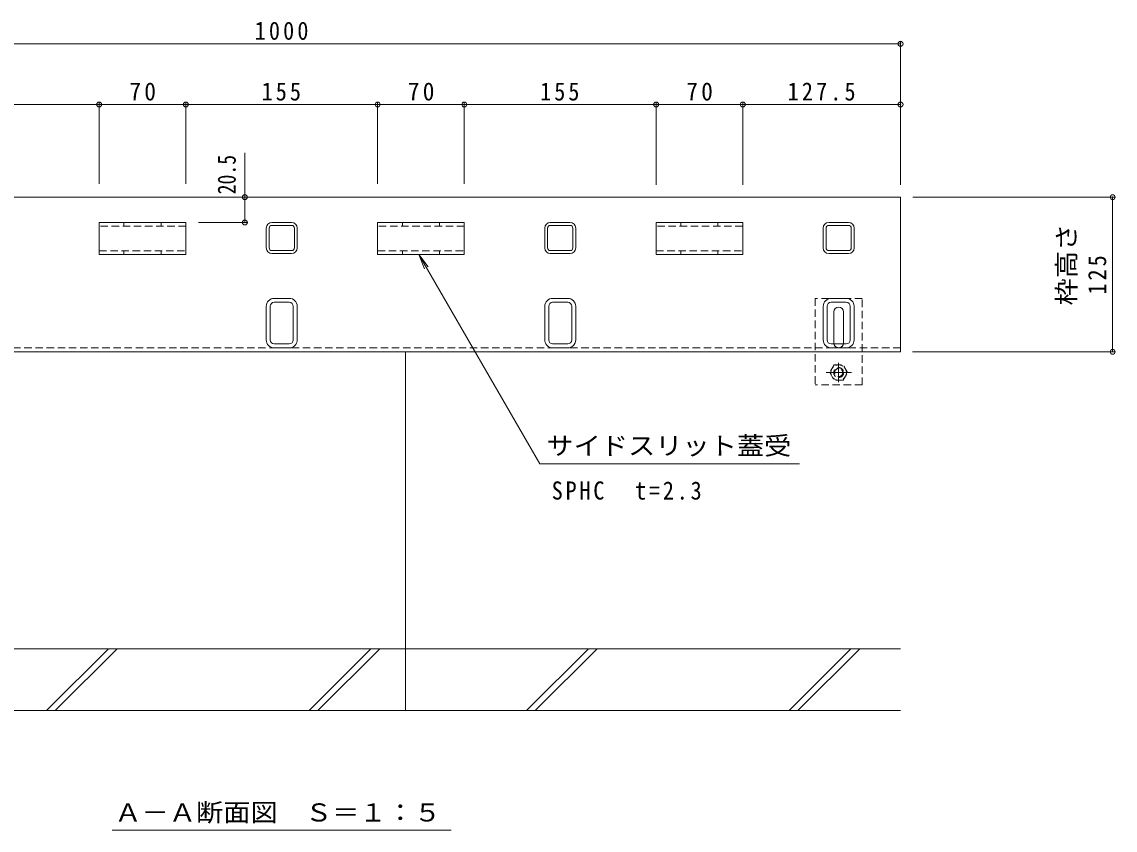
# Model space of a CAD drawing. Units: millimetres at full size, sheet at 1:5; some dimension numbers follow another scale. Extents: x -1680 to 1949, y -1318 to 1367.
# Drawn here: x -1028 to -145, y -936 to -283 of the extents above; entities that cross this region are included whole.
import ezdxf
from ezdxf.enums import TextEntityAlignment as Align

# ---------------------------------------------------------------- set-up
doc = ezdxf.new("R2010")
doc.units = ezdxf.units.MM
doc.header["$LTSCALE"] = 5
doc.header["$PDMODE"] = 32
doc.header["$PDSIZE"] = 4
doc.linetypes.add('CHAIN1', pattern=[8, 5, -1, 1, -1])
doc.linetypes.add('DASHED1', pattern=[1.8, 1.2, -0.6])
for name, color, linetype, lineweight in [('4-0_OUTLINE-0', 7, 'Continuous', 9), ('4-3_A_床ライン引きB', 7, 'DASHED1', 9), ('4-4_0108_天井情報・�', 7, 'Continuous', 9), ('4-5_0055_アルミ建具_', 7, 'Continuous', 9), ('4-F_10ﾎﾞﾙﾄ__1', 6, 'Continuous', 5)]:
    doc.layers.add(name, color=color, linetype=linetype, lineweight=lineweight)
doc.styles.add('ＭＳ ゴシック', font='')
doc.styles.get('ＭＳ ゴシック').set_extended_font_data('MS Gothic')

msp = doc.modelspace()

# ---------------------------------------------------------------- linework, layer by layer
at = {"layer": '4-0_OUTLINE-0'}
for p, q in [((-318.405, -424.783), (-1318.405, -424.783)), ((-318.405, -549.783), (-318.405, -424.783)), ((-830.905, -465.783), (-830.905, -449.783)), ((-828.605, -465.783), (-828.605, -449.783)), ((-810.405, -445.283), (-826.405, -445.283)), ((-810.405, -447.583), (-826.405, -447.583)), ((-808.205, -449.783), (-808.205, -465.783)), ((-805.905, -449.783), (-805.905, -465.783)), ((-605.905, -465.783), (-605.905, -449.783)), ((-603.605, -465.783), (-603.605, -449.783)), ((-585.405, -445.283), (-601.405, -445.283)), ((-585.405, -447.583), (-601.405, -447.583)), ((-583.205, -449.783), (-583.205, -465.783)), ((-580.905, -449.783), (-580.905, -465.783)), ((-380.905, -465.783), (-380.905, -449.783)), ((-378.605, -465.783), (-378.605, -449.783)), ((-360.405, -445.283), (-376.405, -445.283)), ((-360.405, -447.583), (-376.405, -447.583)), ((-358.205, -449.783), (-358.205, -465.783)), ((-355.905, -449.783), (-355.905, -465.783)), ((-810.405, -467.983), (-826.405, -467.983)), ((-585.405, -467.983), (-601.405, -467.983)), ((-360.405, -467.983), (-376.405, -467.983)), ((-810.405, -470.283), (-826.405, -470.283)), ((-585.405, -470.283), (-601.405, -470.283)), ((-360.405, -470.283), (-376.405, -470.283)), ((-812.305, -506.583), (-824.505, -506.583)), ((-812.305, -509.783), (-824.505, -509.783)), ((-587.305, -506.583), (-599.505, -506.583)), ((-587.305, -509.783), (-599.505, -509.783)), ((-362.305, -506.583), (-374.505, -506.583)), ((-374.505, -509.783), (-362.305, -509.783)), ((-830.905, -540.183), (-830.905, -512.983)), ((-827.705, -540.183), (-827.705, -512.983)), ((-809.105, -540.183), (-809.105, -512.983)), ((-805.905, -512.983), (-805.905, -540.183)), ((-605.905, -540.183), (-605.905, -512.983)), ((-602.705, -540.183), (-602.705, -512.983)), ((-584.105, -540.183), (-584.105, -512.983)), ((-580.905, -512.983), (-580.905, -540.183)), ((-380.905, -540.183), (-380.905, -512.983)), ((-377.705, -512.983), (-377.705, -540.183)), ((-372.405, -542.583), (-372.405, -517.583)), ((-364.405, -542.583), (-364.405, -517.583)), ((-359.105, -540.183), (-359.105, -512.983)), ((-355.905, -512.983), (-355.905, -540.183)), ((-824.505, -543.383), (-812.305, -543.383)), ((-812.305, -546.583), (-824.505, -546.583)), ((-599.505, -543.383), (-587.305, -543.383)), ((-587.305, -546.583), (-599.505, -546.583)), ((-374.505, -543.383), (-362.305, -543.383)), ((-362.305, -546.583), (-374.505, -546.583)), ((-318.405, -549.783), (-1318.405, -549.783))]:
    msp.add_line(p, q, dxfattribs=at)
at = {"layer": '4-0_OUTLINE-0', "linetype": 'DASHED1'}
for p, q in [((-387.405, -506.583), (-387.405, -576.583)), ((-349.405, -506.583), (-387.405, -506.583)), ((-349.405, -576.583), (-349.405, -506.583)), ((-318.405, -546.583), (-1318.405, -546.583)), ((-349.405, -576.583), (-387.405, -576.583))]:
    msp.add_line(p, q, dxfattribs=at)
at = {"layer": '4-0_OUTLINE-0', "color": 2, "linetype": 'DASHED1'}
for p, q in [((-372.005, -560.348), (-375.605, -566.583)), ((-372.005, -560.348), (-364.805, -560.348)), ((-375.605, -566.583), (-372.005, -572.819)), ((-364.805, -572.819), (-372.005, -572.819))]:
    msp.add_line(p, q, dxfattribs=at)
at = {"layer": '4-0_OUTLINE-0', "color": 2, "linetype": 'CHAIN1'}
for p, q in [((-368.405, -558.653), (-368.405, -574.343)), ((-378.473, -566.583), (-358.075, -566.583))]:
    msp.add_line(p, q, dxfattribs=at)
at = {"layer": '4-0_OUTLINE-0', "color": 2, "linetype": 'DASHED1'}
msp.add_lwpolyline([(-364.805, -572.819), (-361.205, -566.583), (-364.805, -560.348)], dxfattribs=at)
for radius in [6.235, 4, 3.323]:
    msp.add_circle((-368.405, -566.583), radius, dxfattribs=at)
at = {"layer": '4-0_OUTLINE-0'}
for centre, radius, start, end in [((-826.405, -449.783), 4.5, 90, 180), ((-826.405, -449.783), 2.2, 90, 180), ((-810.405, -449.783), 4.5, 0, 90), ((-810.405, -449.783), 2.2, 0, 90), ((-601.405, -449.783), 4.5, 90, 180), ((-601.405, -449.783), 2.2, 90, 180), ((-585.405, -449.783), 4.5, 0, 90), ((-585.405, -449.783), 2.2, 0, 90), ((-376.405, -449.783), 4.5, 90, 180), ((-376.405, -449.783), 2.2, 90, 180), ((-360.405, -449.783), 4.5, 0, 90), ((-360.405, -449.783), 2.2, 0, 90), ((-826.405, -465.783), 4.5, 180, 270), ((-826.405, -465.783), 2.2, 180, 270), ((-810.405, -465.783), 2.2, 270, 0), ((-810.405, -465.783), 4.5, 270, 0), ((-601.405, -465.783), 4.5, 180, 270), ((-601.405, -465.783), 2.2, 180, 270), ((-585.405, -465.783), 2.2, 270, 0), ((-585.405, -465.783), 4.5, 270, 0), ((-376.405, -465.783), 4.5, 180, 270), ((-376.405, -465.783), 2.2, 180, 270), ((-360.405, -465.783), 2.2, 270, 0), ((-360.405, -465.783), 4.5, 270, 0), ((-824.505, -512.983), 6.4, 90, 180), ((-824.505, -512.983), 3.2, 90, 180), ((-812.305, -512.983), 6.4, 0, 90), ((-812.305, -512.983), 3.2, 0, 90), ((-599.505, -512.983), 6.4, 90, 180), ((-599.505, -512.983), 3.2, 90, 180), ((-587.305, -512.983), 6.4, 0, 90), ((-587.305, -512.983), 3.2, 0, 90), ((-374.505, -512.983), 6.4, 90, 180), ((-374.505, -512.983), 3.2, 90, 180), ((-362.305, -512.983), 6.4, 0, 90), ((-362.305, -512.983), 3.2, 0, 90), ((-368.405, -517.583), 4, 90, 180), ((-368.405, -517.583), 4, 0, 90), ((-824.505, -540.183), 6.4, 180, 270), ((-824.505, -540.183), 3.2, 180, 270), ((-812.305, -540.183), 3.2, 270, 0), ((-812.305, -540.183), 6.4, 270, 0), ((-599.505, -540.183), 6.4, 180, 270), ((-599.505, -540.183), 3.2, 180, 270), ((-587.305, -540.183), 3.2, 270, 0), ((-587.305, -540.183), 6.4, 270, 0), ((-374.505, -540.183), 6.4, 180, 270), ((-374.505, -540.183), 3.2, 180, 270), ((-368.405, -542.583), 4, 180, 205.15066), ((-368.405, -542.583), 4, 334.84934, 0), ((-362.305, -540.183), 3.2, 270, 0), ((-362.305, -540.183), 6.4, 270, 0)]:
    msp.add_arc(centre, radius, start, end, dxfattribs=at)
at = {"layer": '4-0_OUTLINE-0', "linetype": 'DASHED1'}
for start, end in [(205.15066, 270), (270, 334.84934)]:
    msp.add_arc((-368.405, -542.583), 4, start, end, dxfattribs=at)
at = {"layer": '4-3_A_床ライン引きB', "linetype": 'Continuous'}
for p, q in [((-965.905, -445.283), (-965.905, -471.083)), ((-895.905, -445.283), (-965.905, -445.283)), ((-895.905, -445.283), (-895.905, -471.083)), ((-740.905, -445.283), (-740.905, -471.083)), ((-670.905, -445.283), (-740.905, -445.283)), ((-670.905, -445.283), (-670.905, -471.083)), ((-515.905, -445.283), (-515.905, -471.083)), ((-445.905, -445.283), (-515.905, -445.283)), ((-445.905, -445.283), (-445.905, -471.083)), ((-895.905, -471.083), (-965.905, -471.083)), ((-670.905, -471.083), (-740.905, -471.083)), ((-445.905, -471.083), (-515.905, -471.083))]:
    msp.add_line(p, q, dxfattribs=at)
at = {"layer": '4-3_A_床ライン引きB'}
for p, q in [((-895.905, -448.283), (-965.905, -448.283)), ((-945.905, -445.283), (-945.905, -448.283)), ((-915.905, -445.283), (-915.905, -448.283)), ((-670.905, -448.283), (-740.905, -448.283)), ((-720.905, -445.283), (-720.905, -448.283)), ((-690.905, -445.283), (-690.905, -448.283)), ((-445.905, -448.283), (-515.905, -448.283)), ((-495.905, -445.283), (-495.905, -448.283)), ((-465.905, -445.283), (-465.905, -448.283)), ((-965.905, -468.083), (-895.905, -468.083)), ((-945.905, -471.083), (-945.905, -468.083)), ((-915.905, -471.083), (-915.905, -468.083)), ((-740.905, -468.083), (-670.905, -468.083)), ((-720.905, -471.083), (-720.905, -468.083)), ((-690.905, -471.083), (-690.905, -468.083)), ((-515.905, -468.083), (-445.905, -468.083)), ((-495.905, -471.083), (-495.905, -468.083)), ((-465.905, -471.083), (-465.905, -468.083))]:
    msp.add_line(p, q, dxfattribs=at)
at = {"layer": '4-4_0108_天井情報・�'}
for p, q in [((-318.405, -299.291), (-318.405, -414.783)), ((-1318.405, -300.791), (-318.405, -300.791)), ((-1120.905, -349.871), (-965.905, -349.871)), ((-965.905, -348.371), (-965.905, -413.931)), ((-965.905, -349.871), (-895.905, -349.871)), ((-895.905, -348.371), (-895.905, -413.931)), ((-895.905, -349.871), (-740.905, -349.871)), ((-740.905, -348.371), (-740.905, -413.931)), ((-740.905, -349.871), (-670.905, -349.871)), ((-670.905, -348.371), (-670.905, -413.931)), ((-670.905, -349.871), (-515.905, -349.871)), ((-515.905, -348.371), (-515.905, -414.783)), ((-515.905, -349.871), (-445.905, -349.871)), ((-445.905, -348.371), (-445.905, -414.783)), ((-445.905, -349.871), (-318.405, -349.871)), ((-848.197, -424.783), (-848.197, -388.821)), ((-848.197, -445.283), (-848.197, -424.783)), ((-145.509, -424.783), (-308.405, -424.783)), ((-147.009, -424.783), (-147.009, -549.783)), ((-846.697, -445.283), (-885.605, -445.283)), ((-145.509, -549.783), (-308.715, -549.783))]:
    msp.add_line(p, q, dxfattribs=at)
for p in [(-318.405, -300.791), (-965.905, -349.871), (-895.905, -349.871), (-740.905, -349.871), (-670.905, -349.871), (-515.905, -349.871), (-445.905, -349.871), (-318.405, -349.871), (-848.197, -424.783), (-147.009, -424.783), (-848.197, -445.283), (-147.009, -549.783)]:
    msp.add_point(p, dxfattribs=at)
at = {"layer": '4-5_0055_アルミ建具_'}
for p, q in [((-707.736, -471.083), (-609.915, -640.425)), ((-707.736, -471.083), (-702.952, -482.632)), ((-707.736, -471.083), (-700.126, -481)), ((-400.071, -640.425), (-609.915, -640.425)), ((-955.363, -936.469), (-681.447, -936.469))]:
    msp.add_line(p, q, dxfattribs=at)
at = {"layer": '4-F_10ﾎﾞﾙﾄ__1'}
for p, q in [((-718.405, -839.783), (-718.405, -549.783)), ((-318.405, -789.783), (-1318.405, -789.783)), ((-1008.461, -839.783), (-958.461, -789.783)), ((-1001.39, -839.783), (-951.39, -789.783)), ((-796.329, -839.783), (-746.329, -789.783)), ((-789.258, -839.783), (-739.258, -789.783)), ((-620.593, -839.783), (-570.593, -789.783)), ((-613.522, -839.783), (-563.522, -789.783)), ((-408.461, -839.783), (-358.461, -789.783)), ((-401.39, -839.783), (-351.39, -789.783)), ((-1318.405, -839.783), (-718.405, -839.783)), ((-718.405, -839.783), (-318.405, -839.783))]:
    msp.add_line(p, q, dxfattribs=at)

# ---------------------------------------------------------------- texts
at = {"layer": '4-4_0108_天井情報・�', "color": 2, "style": 'ＭＳ ゴシック'}
for s, width, p in [('20.5', 0.8, (-851.197, -422.52)), ('枠高さ', 1.1, (-172.619, -512.283))]:
    msp.add_text(s, height=14.66, rotation=90, dxfattribs=dict(at, width=width)).set_placement(p, align=Align.BOTTOM_LEFT)
at = {"layer": '4-4_0108_天井情報・�', "color": 2, "char_height": 14.66, "attachment_point": 7, "style": 'ＭＳ ゴシック'}
for s, insert in [('\\T1.28;\\W0.9;1000', (-840.28, -297.791)), ('\\T1.27;\\W0.95;70', (-941.53, -346.871)), ('\\T1.27;\\W0.9;155', (-834.655, -346.871)), ('\\T1.27;\\W0.95;70', (-716.53, -346.871)), ('\\T1.27;\\W0.9;155', (-609.655, -346.871)), ('\\T1.27;\\W0.95;70', (-491.53, -346.871)), ('\\T1.28;\\W0.9;127.5', (-409.655, -346.871))]:
    msp.add_mtext(s, dxfattribs=dict(at, insert=insert))
at = {"layer": '4-4_0108_天井情報・�', "color": 2, "insert": (-152.009, -503.533), "char_height": 14.66, "attachment_point": 7, "rotation": 90, "style": 'ＭＳ ゴシック'}
msp.add_mtext('\\T1.27;\\W0.9;125', dxfattribs=at)
at = {"layer": '4-5_0055_アルミ建具_', "color": 2, "style": 'ＭＳ ゴシック', "width": 1.1}
for s, p in [('サイドスリット蓋受', (-604.572, -637.425)), ('Ａ－Ａ断面図\u3000Ｓ＝１：５', (-953.591, -933.887))]:
    msp.add_text(s, height=14.66, dxfattribs=at).set_placement(p, align=Align.BOTTOM_LEFT)
at = {"layer": '4-5_0055_アルミ建具_', "color": 2, "insert": (-600.303, -669.489), "char_height": 14.66, "attachment_point": 7, "style": 'ＭＳ ゴシック'}
msp.add_mtext('\\T1.25;\\W0.9;SPHC\u3000t=2.3', dxfattribs=at)

doc.saveas('drawing.dxf')
